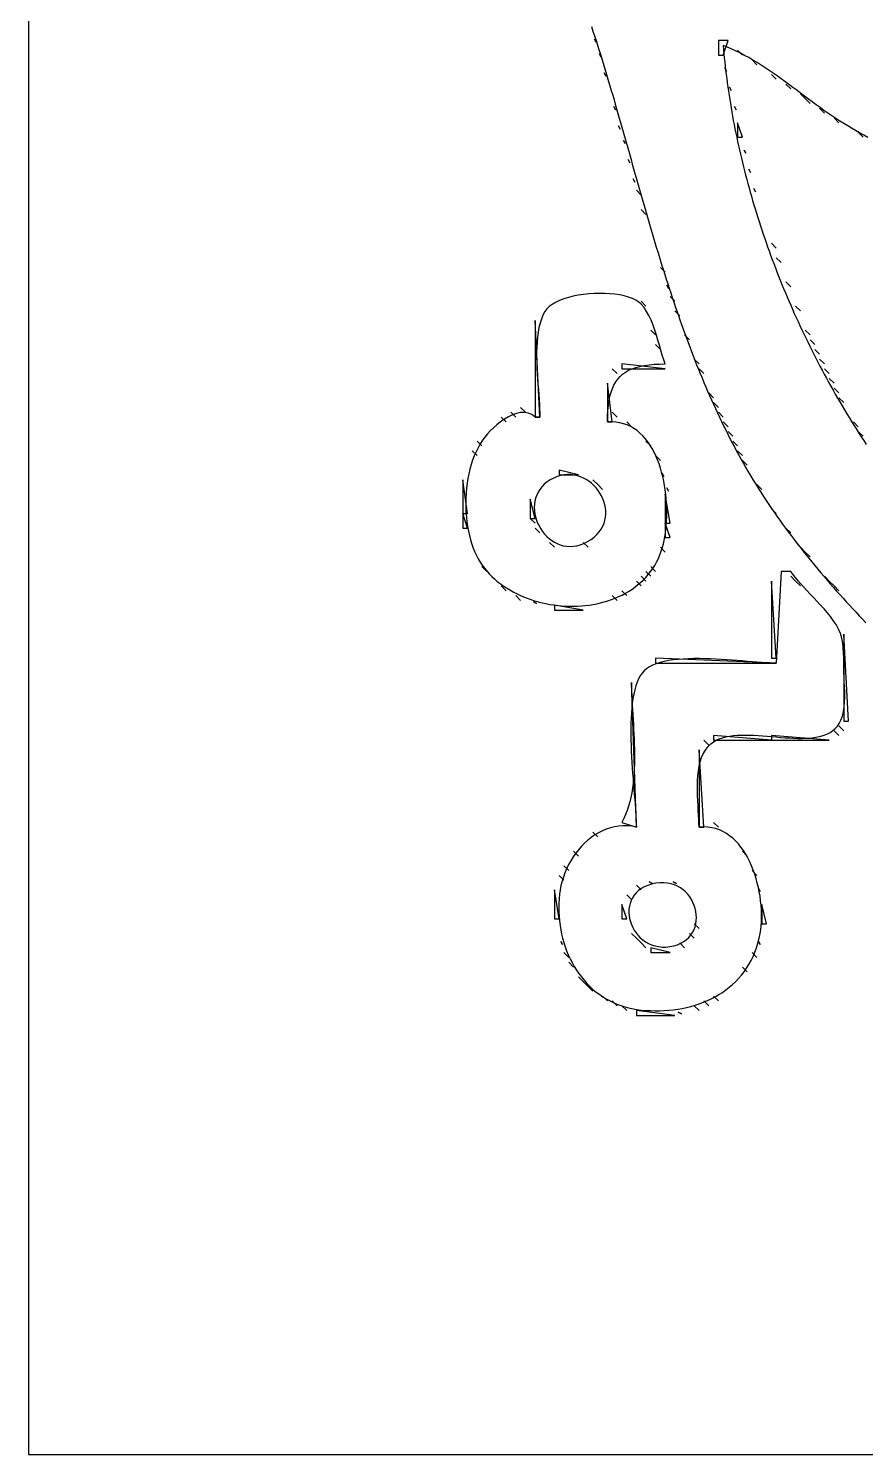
# Model space of a CAD drawing. Extents: x 0 to 589, y 0 to 633.
# Drawn here: x 0 to 173.5, y 0 to 295.5 of the extents above; entities that cross this region are included whole.
import ezdxf

# ---------------------------------------------------------------- set-up
doc = ezdxf.new("R2010")
doc.units = 0
for name, color, linetype in [('C250', 250, 'CONTINUOUS'), ('C251', 251, 'CONTINUOUS'), ('C252', 252, 'CONTINUOUS'), ('C253', 253, 'CONTINUOUS'), ('C254', 254, 'CONTINUOUS'), ('C37', 37, 'CONTINUOUS'), ('C47', 47, 'CONTINUOUS'), ('C59', 59, 'CONTINUOUS'), ('C7', 7, 'CONTINUOUS')]:
    doc.layers.add(name, color=color, linetype=linetype)

msp = doc.modelspace()

# ---------------------------------------------------------------- linework, layer by layer
at = {"layer": 'C250'}
for points in [[(116.6839, 295.9561), (117.0126, 294.9752), (117.3366, 293.9898), (117.6558, 293), (117.9525, 292.066), (118.247, 291.1306), (118.5395, 290.1938), (118.8299, 289.2556), (119.1184, 288.3161), (119.4051, 287.3754), (119.69, 286.4334), (119.9733, 285.4902), (120.255, 284.546), (120.5353, 283.6007), (120.8141, 282.6543), (121.0917, 281.707), (121.3682, 280.7587), (121.6435, 279.8096), (121.9178, 278.8596), (122.1912, 277.9089), (122.4638, 276.9574), (122.7356, 276.0053), (123.0068, 275.0525), (123.2775, 274.0991), (123.5477, 273.1452), (123.8175, 272.1908), (124.0871, 271.236), (124.3565, 270.2808), (124.6258, 269.3252), (124.895, 268.3693), (125.1644, 267.4132), (125.434, 266.4569), (125.7038, 265.5005), (125.9741, 264.5439), (126.2447, 263.5873), (126.516, 262.6307), (126.7878, 261.6742), (127.0604, 260.7177), (127.3338, 259.7614), (127.6082, 258.8053), (127.8835, 257.8494), (128.16, 256.8938), (128.4376, 255.9385), (128.7166, 254.9837), (128.9969, 254.0292), (129.2786, 253.0753), (129.562, 252.1219), (129.847, 251.169), (130.1337, 250.2168), (130.4222, 249.2653), (130.7127, 248.3145), (131.0052, 247.3644), (131.2998, 246.4152), (131.5966, 245.4669), (131.8957, 244.5195), (132.1972, 243.573), (132.5012, 242.6276), (132.8077, 241.6832), (133.1169, 240.74), (133.4288, 239.7979), (133.7436, 238.857), (134.0613, 237.9174), (134.382, 236.9791), (134.7059, 236.0422), (135.0329, 235.1067), (135.3633, 234.1726), (135.697, 233.24), (136.0343, 232.309), (136.3751, 231.3796), (136.7195, 230.4518), (137.0677, 229.5257), (137.4198, 228.6014), (137.7758, 227.6788), (138.1359, 226.7581), (138.5, 225.8393), (138.8684, 224.9225), (139.2411, 224.0076), (139.6182, 223.0948), (139.9998, 222.184), (140.386, 221.2754), (140.7768, 220.369), (141.1724, 219.4648), (141.5729, 218.5629), (141.9783, 217.6633), (142.3887, 216.7661), (142.8043, 215.8713), (143.2251, 214.979), (143.6512, 214.0893), (144.0827, 213.202), (144.5197, 212.3175), (144.9623, 211.4355), (145.4106, 210.5563), (145.8647, 209.6799), (146.3246, 208.8063), (146.7905, 207.9355), (147.2624, 207.0677), (147.7405, 206.2028), (148.2248, 205.3409), (148.7154, 204.4821), (149.2125, 203.6264), (149.716, 202.7739), (150.2262, 201.9245), (150.743, 201.0784), (151.2666, 200.2356), (151.7971, 199.3962), (152.3345, 198.5602), (152.879, 197.7276), (153.4307, 196.8985), (153.9895, 196.0729), (154.5558, 195.2509), (155.1294, 194.4326), (155.7105, 193.618), (156.2993, 192.8071), (156.8958, 192), (157.4881, 191.2095), (158.0845, 190.4217), (158.6851, 189.6364), (159.2898, 188.8538), (159.8986, 188.0738), (160.5114, 187.2965), (161.1283, 186.5219), (161.7492, 185.7502), (162.3742, 184.9812), (163.0031, 184.215), (163.6361, 183.4517), (164.273, 182.6913), (164.9139, 181.9339), (165.5587, 181.1794), (166.2074, 180.4279), (166.86, 179.6795), (167.5166, 178.9341), (168.1769, 178.1919), (168.8412, 177.4528), (169.5093, 176.7169), (170.1812, 175.9842), (170.8569, 175.2548), (171.5364, 174.5286), (172.2197, 173.8058), (172.9067, 173.0863), (173.5975, 172.3702)], [(144.333328, 287.333344), (144.666672, 286.666656), (144.333328, 287.333344)], [(145.333328, 283.333344), (145.666672, 282.666656), (145.333328, 283.333344)], [(160, 282), (161, 281), (160, 282)], [(146.333328, 279.333344), (146.666672, 278.666656), (146.333328, 279.333344)], [(148.333328, 270.333344), (148.666672, 269.666656), (148.333328, 270.333344)], [(149.333328, 266.333344), (149.666672, 265.666656), (149.333328, 266.333344)], [(126, 262), (127, 261), (126, 262)], [(105, 235), (105, 215), (106, 215), (105, 235)], [(161, 233), (162, 232), (161, 233)], [(130, 230), (131, 229), (130, 230)], [(121, 225), (122, 224), (121, 225)], [(139, 225), (140, 224), (139, 225)], [(100, 216), (101, 215), (100, 216)], [(172, 212), (173, 211), (172, 212)], [(131.333328, 203.333328), (131.666672, 202.666672), (131.333328, 203.333328)], [(132, 199), (132, 193), (133, 193), (132, 199)], [(108, 189), (109, 188), (108, 189)], [(161, 187), (162, 186), (161, 187)], [(158, 182), (159, 181), (158, 182)], [(167, 180), (168, 179), (167, 180)], [(169, 170), (169, 152), (170, 152), (169, 170)], [(125, 160), (125.0074, 159.1152), (125.0284, 158.2072), (125.0609, 157.278), (125.1029, 156.3292), (125.1525, 155.363), (125.2077, 154.381), (125.2664, 153.3852), (125.3266, 152.3775), (125.3864, 151.3598), (125.4438, 150.3339), (125.4967, 149.3018), (125.5431, 148.2652), (125.5812, 147.2262), (125.6087, 146.1865), (125.6239, 145.148), (125.6246, 144.1127), (125.6089, 143.0824), (125.5747, 142.0589), (125.5201, 141.0443), (125.4431, 140.0403), (125.3417, 139.0488), (125.2138, 138.0718), (125.0576, 137.111), (124.8709, 136.1684), (124.6517, 135.2459), (124.3982, 134.3453), (124.1083, 133.4685), (123.7799, 132.6175), (123.4111, 131.794), (123, 131), (126, 130), (125, 160)], [(154, 149), (154, 148), (166, 148), (154, 149)], [(113, 125), (114, 124), (113, 125)], [(133.666672, 118.666664), (134.333328, 118.333336), (133.666672, 118.666664)], [(124, 116), (125, 115), (124, 116)], [(127, 106), (128, 105), (127, 106)], [(129, 105), (129, 104), (133, 104), (129, 105)], [(135, 106), (136, 105), (135, 106)], [(126, 92), (126, 91), (134, 91), (126, 92)]]:
    msp.add_lwpolyline(points, dxfattribs=at)
at = {"layer": 'C251'}
for points in [[(150, 289), (151, 288), (150, 289)], [(147, 276), (147, 273), (148, 273), (147, 276)], [(172, 274), (173, 273), (172, 274)], [(131, 246), (132, 245), (131, 246)], [(155, 248), (156, 247), (155, 248)], [(133, 240), (134, 239), (133, 240)], [(129, 233), (130, 232), (129, 233)], [(136, 232), (137, 231), (136, 232)], [(162, 231), (163, 230), (162, 231)], [(138, 227), (139, 226), (138, 227)], [(167, 221), (168, 220), (167, 221)], [(168, 219), (169, 218), (168, 219)], [(102, 217), (103, 216), (102, 217)], [(142, 218), (143, 217), (142, 218)], [(143, 216), (144, 215), (143, 216)], [(124, 214), (125, 213), (124, 214)], [(144, 214), (145, 213), (144, 214)], [(128, 210), (129, 209), (128, 210)], [(145, 212), (146, 211), (145, 212)], [(146, 210), (147, 209), (146, 210)], [(92, 208), (93, 207), (92, 208)], [(147, 208), (148, 207), (147, 208)], [(110, 204), (110, 203), (114, 203), (110, 204)], [(90, 202), (90, 195), (91, 195), (90, 202)], [(117, 202), (118, 201), (117, 202)], [(151, 201), (152, 200), (151, 201)], [(104, 194), (105, 193), (104, 194)], [(157, 192), (158, 191), (157, 192)], [(115, 189), (116, 188), (115, 189)], [(131, 188), (132, 187), (131, 188)], [(160, 188), (161, 187), (160, 188)], [(94, 184), (95, 183), (94, 184)], [(156, 183), (155, 164), (154.3284, 164.0099), (153.5869, 164.0382), (152.7809, 164.0823), (151.9162, 164.1395), (150.9983, 164.2074), (150.0327, 164.2834), (149.0253, 164.3649), (147.9815, 164.4494), (146.9069, 164.5343), (145.8072, 164.6171), (144.688, 164.6953), (143.5549, 164.7662), (142.4135, 164.8274), (141.2694, 164.8763), (140.1283, 164.9103), (138.9957, 164.9269), (137.8773, 164.9235), (136.7786, 164.8976), (135.7053, 164.8466), (134.6631, 164.768), (133.6574, 164.6592), (132.6939, 164.5177), (131.7783, 164.3409), (130.9161, 164.1263), (130.113, 163.8713), (129.3745, 163.5734), (128.7063, 163.23), (128.114, 162.8386), (127.6033, 162.3966), (127.179, 161.9114), (126.797, 161.351), (126.4556, 160.7198), (126.1528, 160.0222), (125.8869, 159.2626), (125.656, 158.4452), (125.4583, 157.5747), (125.292, 156.6553), (125.1552, 155.6914), (125.0462, 154.6874), (124.9631, 153.6478), (124.904, 152.5769), (124.8672, 151.4792), (124.8508, 150.3589), (124.853, 149.2206), (124.8719, 148.0685), (124.9059, 146.9072), (124.9529, 145.7409), (125.0112, 144.5742), (125.079, 143.4113), (125.1545, 142.2567), (125.2357, 141.1148), (125.321, 139.9899), (125.4084, 138.8865), (125.4961, 137.809), (125.5824, 136.7617), (125.6654, 135.7491), (125.7432, 134.7755), (125.814, 133.8453), (125.8761, 132.963), (125.9275, 132.1329), (125.9666, 131.3595), (125.9913, 130.647), (126, 130), (125.0668, 130.1824), (124.1451, 130.2788), (123.2368, 130.2928), (122.3435, 130.2279), (121.4671, 130.0878), (120.6093, 129.8761), (119.7719, 129.5962), (118.9566, 129.2519), (118.1654, 128.8466), (117.3998, 128.384), (116.6618, 127.8676), (115.9531, 127.3011), (115.2754, 126.688), (114.6306, 126.0318), (114.0204, 125.3362), (113.4466, 124.6048), (112.911, 123.8411), (112.4153, 123.0488), (111.9614, 122.2313), (111.5509, 121.3923), (111.1858, 120.5354), (110.8677, 119.6641), (110.5985, 118.782), (110.3799, 117.8928), (110.2137, 117), (110.0885, 116.0835), (109.9983, 115.1635), (109.9427, 114.2414), (109.9216, 113.3187), (109.9346, 112.3969), (109.9816, 111.4775), (110.0624, 110.5618), (110.1766, 109.6514), (110.3241, 108.7477), (110.5046, 107.8521), (110.7179, 106.9663), (110.9638, 106.0915), (111.2419, 105.2292), (111.5522, 104.381), (111.8942, 103.5483), (112.2679, 102.7325), (112.673, 101.9351), (113.1092, 101.1576), (113.5763, 100.4015), (114.074, 99.6681), (114.6022, 98.959), (115.1606, 98.2756), (115.749, 97.6194), (116.3671, 96.9918), (117.0146, 96.3943), (117.6914, 95.8284), (118.3973, 95.2955), (119.1319, 94.7971), (119.8951, 94.3347), (120.6866, 93.9097), (121.5061, 93.5235), (122.3535, 93.1777), (123.2285, 92.8737), (124.1309, 92.6129), (125.0604, 92.3969), (126.0169, 92.227), (127, 92.1049), (127.9583, 92.0252), (128.9161, 91.9747), (129.8721, 91.9535), (130.8248, 91.9618), (131.7731, 91.9999), (132.7156, 92.068), (133.651, 92.1662), (134.578, 92.2948), (135.4954, 92.4539), (136.4017, 92.6439), (137.2957, 92.8648), (138.1761, 93.1169), (139.0416, 93.4004), (139.8909, 93.7155), (140.7227, 94.0625), (141.5356, 94.4414), (142.3285, 94.8526), (143.0998, 95.2962), (143.8485, 95.7725), (144.5731, 96.2816), (145.2724, 96.8237), (145.945, 97.3991), (146.5896, 98.008), (147.205, 98.6505), (147.7899, 99.327), (148.3428, 100.0375), (148.8627, 100.7823), (149.348, 101.5616), (149.7975, 102.3756), (150.21, 103.2245), (150.5841, 104.1085), (150.9185, 105.0279), (151.2119, 105.9828), (151.463, 106.9734), (151.6705, 108), (151.7863, 108.7539), (151.8726, 109.5414), (151.9294, 110.3586), (151.9563, 111.2019), (151.9532, 112.0673), (151.92, 112.9511), (151.8564, 113.8496), (151.7624, 114.7591), (151.6377, 115.6756), (151.4821, 116.5955), (151.2956, 117.5149), (151.0778, 118.4301), (150.8287, 119.3374), (150.5481, 120.233), (150.2358, 121.113), (149.8917, 121.9737), (149.5155, 122.8114), (149.1071, 123.6222), (148.6663, 124.4024), (148.193, 125.1483), (147.6869, 125.856), (147.148, 126.5218), (146.576, 127.1419), (145.9707, 127.7125), (145.3321, 128.2299), (144.6599, 128.6903), (143.9539, 129.0899), (143.214, 129.425), (142.4401, 129.6917), (141.6319, 129.8864), (140.7892, 130.0051), (139.912, 130.0442), (139, 130), (138.9869, 130.7966), (138.9523, 131.6525), (138.9026, 132.5593), (138.8444, 133.5089), (138.7844, 134.493), (138.729, 135.5032), (138.685, 136.5314), (138.6588, 137.5692), (138.6571, 138.6084), (138.6864, 139.6407), (138.7533, 140.6578), (138.8645, 141.6516), (139.0264, 142.6136), (139.2458, 143.5358), (139.529, 144.4096), (139.8829, 145.227), (140.3139, 145.9797), (140.8286, 146.6593), (141.4336, 147.2577), (141.9701, 147.6616), (142.5551, 148.0061), (143.1852, 148.2951), (143.8573, 148.5325), (144.5683, 148.7222), (145.3148, 148.868), (146.0938, 148.9738), (146.9019, 149.0435), (147.7361, 149.0811), (148.593, 149.0904), (149.4695, 149.0753), (150.3625, 149.0397), (151.2686, 148.9875), (152.1848, 148.9225), (153.1078, 148.8487), (154.0343, 148.77), (154.9613, 148.6902), (155.8855, 148.6132), (156.8037, 148.543), (157.7127, 148.4834), (158.6093, 148.4383), (159.4904, 148.4115), (160.3526, 148.4071), (161.1929, 148.4289), (162.0079, 148.4807), (162.7946, 148.5665), (163.5497, 148.6901), (164.2701, 148.8555), (164.9524, 149.0665), (165.5936, 149.327), (166.1903, 149.641), (166.7395, 150.0122), (167.238, 150.4447), (167.6824, 150.9422), (168.0697, 151.5087), (168.3966, 152.1481), (168.7142, 153.0218), (168.9413, 153.953), (169.0905, 154.9301), (169.1744, 155.9414), (169.2058, 156.9753), (169.1972, 158.0201), (169.1615, 159.0642), (169.1112, 160.0958), (169.0591, 161.1034), (169.0178, 162.0754), (169, 163), (169.0007, 164.0456), (168.9961, 165.0851), (168.9692, 166.1163), (168.9032, 167.1367), (168.7812, 168.1442), (168.5864, 169.1366), (168.3019, 170.1115), (167.9109, 171.0667), (167.3966, 172), (166.8261, 172.8535), (166.2157, 173.6793), (165.5715, 174.4816), (164.8997, 175.2649), (164.2062, 176.0334), (163.4972, 176.7915), (162.7788, 177.5435), (162.0571, 178.2937), (161.3383, 179.0464), (160.6284, 179.8061), (159.9335, 180.5769), (159.2597, 181.3633), (158.6131, 182.1695), (158, 183), (156, 183)], [(127, 182), (128, 181), (127, 182)], [(128, 183), (129, 182), (128, 183)], [(166, 181), (167, 180), (166, 181)], [(98, 180), (99, 179), (98, 180)], [(121, 178), (122, 177), (121, 178)], [(123, 179), (124, 178), (123, 179)], [(130, 165), (130, 164), (155, 164), (130, 165)], [(168, 151), (169, 150), (168, 151)], [(140, 148), (141, 147), (140, 148)], [(142, 149), (142, 148), (154, 148), (142, 149)], [(167, 150), (168, 149), (167, 150)], [(117, 129), (118, 128), (117, 129)], [(111, 122), (112, 121), (111, 122)], [(150, 121), (151, 120), (150, 121)], [(111, 104), (112, 103), (111, 104)], [(112, 102), (113, 101), (112, 102)], [(148, 101), (149, 100), (148, 101)], [(114, 99), (115, 98), (114, 99)], [(115, 98), (116, 97), (115, 98)], [(119, 95), (120, 94), (119, 95)], [(121, 94), (122, 93), (121, 94)], [(140, 94), (141, 93), (140, 94)]]:
    msp.add_lwpolyline(points, dxfattribs=at)
at = {"layer": 'C252'}
for points in [[(118.333336, 290.333344), (118.666664, 289.666656), (118.333336, 290.333344)], [(147, 291), (148, 290), (147, 291)], [(154, 286), (155, 285), (154, 286)], [(157, 284), (158, 283), (157, 284)], [(161, 281), (162, 280), (161, 281)], [(164, 279), (165, 278), (164, 279)], [(167, 277), (168, 276), (167, 277)], [(123.333336, 272.333344), (123.666664, 271.666656), (123.333336, 272.333344)], [(127, 258), (128, 257), (127, 258)], [(154, 251), (155, 250), (154, 251)], [(157, 243), (158, 242), (157, 243)], [(127, 239), (128, 238), (127, 239)], [(134, 237), (135, 236), (134, 237)], [(159, 238), (160, 237), (159, 238)], [(163, 229), (164, 228), (163, 229)], [(164, 227), (165, 226), (164, 227)], [(165, 225), (166, 224), (165, 225)], [(166, 223), (167, 222), (166, 223)], [(141, 220), (142, 219), (141, 220)], [(121, 216), (122, 215), (121, 216)], [(98, 215), (99, 214), (98, 215)], [(171, 214), (172, 213), (171, 214)], [(93, 210), (94, 209), (93, 210)], [(130, 207), (131, 206), (130, 207)], [(148, 206), (149, 205), (148, 206)], [(118, 201), (119, 200), (118, 201)], [(132.333328, 200.333328), (132.666672, 199.666672), (132.333328, 200.333328)], [(154, 196), (155, 195), (154, 196)], [(90, 195), (90, 192), (91, 192), (90, 195)], [(132, 193), (132, 190), (133, 190), (132, 193)], [(105, 192), (106, 191), (105, 192)], [(129, 184), (130, 183), (129, 184)], [(126, 181), (127, 180), (126, 181)], [(154, 181), (154, 165), (155, 165), (154, 181)], [(159, 181), (160, 180), (159, 181)], [(165, 182), (166, 181), (165, 182)], [(101, 178), (102, 177), (101, 178)], [(142, 131), (143, 130), (142, 131)], [(148, 125), (149, 124), (148, 125)], [(110, 120), (111, 119), (110, 120)], [(109, 117), (109, 111), (110, 111), (109, 117)], [(126, 118), (127, 117), (126, 118)], [(138, 110), (139, 109), (138, 110)], [(125, 108), (126, 107), (125, 108)], [(126, 107), (127, 106), (126, 107)], [(137, 108), (138, 107), (137, 108)], [(150, 104), (151, 103), (150, 104)], [(116, 97), (117, 96), (116, 97)], [(142, 95), (143, 94), (142, 95)], [(123, 93), (124, 92), (123, 93)], [(138, 93), (139, 92), (138, 93)]]:
    msp.add_lwpolyline(points, dxfattribs=at)
at = {"layer": 'C253'}
for points in [[(117.333336, 293.333344), (117.666664, 292.666656), (117.333336, 293.333344)], [(143, 293), (143, 290), (144, 290), (145, 293), (143, 293)], [(119.333336, 286.333344), (119.666664, 285.666656), (119.333336, 286.333344)], [(121.333336, 279.333344), (121.666664, 278.666656), (121.333336, 279.333344)], [(122.333336, 275.333344), (122.666664, 274.666656), (122.333336, 275.333344)], [(124.333336, 268.333344), (124.666664, 267.666656), (124.333336, 268.333344)], [(125.333336, 264.333344), (125.666664, 263.666656), (125.333336, 264.333344)], [(132.333328, 242.333328), (132.666672, 241.666672), (132.333328, 242.333328)], [(126.9945, 238.3966), (126.4925, 238.8329), (125.8807, 239.2203), (125.1701, 239.5594), (124.3717, 239.8506), (123.4962, 240.0942), (122.5547, 240.2907), (121.558, 240.4406), (120.5171, 240.5442), (119.443, 240.6021), (118.3464, 240.6147), (117.2385, 240.5824), (116.13, 240.5056), (115.032, 240.3847), (113.9553, 240.2204), (112.9108, 240.0128), (111.9095, 239.7626), (110.9624, 239.47), (110.0803, 239.1357), (109.2741, 238.7599), (108.5549, 238.3432), (107.9334, 237.886), (107.4207, 237.3887), (107.0277, 236.8518), (106.6377, 236.1073), (106.3074, 235.3006), (106.033, 234.4376), (105.8101, 233.5239), (105.6349, 232.5653), (105.5032, 231.5676), (105.411, 230.5367), (105.3541, 229.4781), (105.3286, 228.3979), (105.3304, 227.3016), (105.3554, 226.1951), (105.3995, 225.0841), (105.4587, 223.9745), (105.529, 222.8719), (105.6062, 221.7823), (105.6863, 220.7112), (105.7652, 219.6646), (105.8389, 218.6482), (105.9032, 217.6678), (105.9543, 216.7291), (105.9879, 215.8379), (106, 215)], [(106, 215), (105, 215), (104.3093, 215.5065), (103.5674, 215.8152), (102.7852, 215.9447), (101.9737, 215.9138), (101.1436, 215.7412), (100.306, 215.4455), (99.4716, 215.0455), (98.6514, 214.5599), (97.8563, 214.0073), (97.0971, 213.4065), (96.3849, 212.7761), (95.7303, 212.135), (95.1444, 211.5017), (94.6381, 210.895), (94.1137, 210.1835), (93.6275, 209.4301), (93.1791, 208.6378), (92.7681, 207.8098), (92.3942, 206.9493), (92.0572, 206.0595), (91.7566, 205.1435), (91.4921, 204.2046), (91.2634, 203.2459), (91.0703, 202.2706), (90.9122, 201.2818), (90.789, 200.2829), (90.7002, 199.2768), (90.6456, 198.2668), (90.6248, 197.2562), (90.6374, 196.248), (90.6833, 195.2454), (90.7619, 194.2516), (90.8731, 193.2699), (91.0164, 192.3033), (91.1915, 191.3551), (91.3981, 190.4284), (91.6359, 189.5265), (91.9046, 188.6524), (92.2037, 187.8094), (92.5331, 187.0007), (92.8617, 186.2962), (93.2237, 185.6135), (93.6179, 184.9526), (94.0432, 184.3137), (94.4983, 183.6969), (94.9821, 183.1023), (95.4935, 182.53), (96.0312, 181.9801), (96.5941, 181.4528), (97.181, 180.9481), (97.7907, 180.4663), (98.4221, 180.0073), (99.074, 179.5714), (99.7451, 179.1586), (100.4344, 178.769), (101.1406, 178.4028), (101.8627, 178.0601), (102.5993, 177.741), (103.3493, 177.4457), (104.1117, 177.1741), (104.8851, 176.9265), (105.6684, 176.703), (106.4604, 176.5036), (107.26, 176.3286), (108.066, 176.1779), (108.8772, 176.0518), (109.6924, 175.9504), (110.5105, 175.8737), (111.3303, 175.8219), (112.1506, 175.7951), (112.9703, 175.7934), (113.7881, 175.817), (114.6028, 175.8659), (115.4135, 175.9402), (116.2187, 176.0402), (117.0174, 176.1658), (117.8084, 176.3173), (118.5906, 176.4947), (119.3627, 176.6981), (120.1235, 176.9277), (120.8719, 177.1836), (121.6068, 177.4659), (122.3269, 177.7747), (123.0311, 178.1101), (123.7182, 178.4723), (124.387, 178.8613), (125.0363, 179.2773), (125.6651, 179.7205), (126.272, 180.1908), (126.856, 180.6885), (127.4158, 181.2136), (127.9502, 181.7662), (128.4582, 182.3466), (128.9386, 182.9548), (129.39, 183.5908), (129.8115, 184.2549), (130.2017, 184.9472), (130.5596, 185.6677), (130.884, 186.4166), (131.1736, 187.194), (131.4274, 188), (131.6095, 188.6883), (131.7718, 189.414), (131.9137, 190.1739), (132.0347, 190.9649), (132.1342, 191.7838), (132.2119, 192.6275), (132.2671, 193.4928), (132.2993, 194.3768), (132.308, 195.2761), (132.2927, 196.1877), (132.2529, 197.1085), (132.188, 198.0354), (132.0975, 198.9651), (131.981, 199.8946), (131.8378, 200.8207), (131.6675, 201.7404), (131.4695, 202.6505), (131.2433, 203.5478), (130.9884, 204.4292), (130.7043, 205.2917), (130.3905, 206.132), (130.0463, 206.947), (129.6714, 207.7337), (129.2652, 208.4889), (128.8272, 209.2094), (128.3569, 209.8921), (127.8536, 210.534), (127.317, 211.1318), (126.7465, 211.6824), (126.1415, 212.1828), (125.5016, 212.6298), (124.8262, 213.0202), (124.1148, 213.3509), (123.367, 213.6188), (122.5821, 213.8208), (121.7596, 213.9538), (120.8991, 214.0145), (120, 214), (120.0279, 215.2055), (120.0922, 216.3353), (120.1947, 217.3911), (120.3375, 218.375), (120.5224, 219.289), (120.7514, 220.1349), (121.0265, 220.9146), (121.3495, 221.6302), (121.7225, 222.2836), (122.1474, 222.8767), (122.6261, 223.4115), (123.1605, 223.8899), (123.7527, 224.3138), (124.4045, 224.6853), (125.1179, 225.0062), (125.8949, 225.2784), (126.7374, 225.504), (127.6472, 225.6849), (128.6265, 225.823), (129.6771, 225.9202), (130.8009, 225.9786), (132, 226), (131.6835, 226.8811), (131.38, 227.8272), (131.0827, 228.824), (130.7849, 229.8569), (130.4802, 230.9116), (130.1618, 231.9735), (129.8232, 233.0282), (129.4576, 234.0613), (129.0585, 235.0583), (128.6193, 236.0048), (128.1333, 236.8863), (127.5939, 237.6884), (126.9946, 238.3966)], [(123, 226), (123, 225), (132, 225), (123, 226)], [(109, 176), (109, 175), (115, 175), (109, 176)], [(128.666672, 118.666664), (129.333328, 118.333336), (128.666672, 118.666664)], [(110.333336, 106.333336), (110.666664, 105.666664), (110.333336, 106.333336)], [(151.333328, 106.333336), (151.666672, 105.666664), (151.333328, 106.333336)], [(134.666672, 91.666664), (135.333328, 91.333336), (134.666672, 91.666664)]]:
    msp.add_lwpolyline(points, dxfattribs=at)
at = {"layer": 'C254'}
for points in [[(104, 198), (104, 194), (105, 194), (104, 198)], [(152, 114), (152, 110), (153, 110), (152, 114)]]:
    msp.add_lwpolyline(points, dxfattribs=at)
at = {"layer": 'C37'}
for points in [[(150.333328, 262.333344), (150.666672, 261.666656), (150.333328, 262.333344)], [(104.666664, 176.666672), (105.333336, 176.333328), (104.666664, 176.666672)], [(151.333328, 117.333336), (151.666672, 116.666664), (151.333328, 117.333336)], [(123, 114), (123, 111), (124, 111), (123, 114)]]:
    msp.add_lwpolyline(points, dxfattribs=at)
at = {"layer": 'C47'}
msp.add_lwpolyline([(139, 146), (139, 130), (140, 130), (139, 146)], dxfattribs=at)
at = {"layer": 'C59'}
msp.add_lwpolyline([(120, 222), (120, 214), (121, 214), (120, 222)], dxfattribs=at)
at = {"layer": 'C7'}
for points in [[(0, 633), (0, 0), (589, 0), (589, 633), (0, 633)], [(144, 292), (144.0723, 291.1459), (144.15, 290.2906), (144.233, 289.434), (144.3212, 288.5762), (144.4147, 287.7172), (144.5135, 286.8572), (144.6175, 285.996), (144.7267, 285.1339), (144.8411, 284.2707), (144.9608, 283.4066), (145.0856, 282.5416), (145.2156, 281.6757), (145.3507, 280.809), (145.491, 279.9415), (145.6364, 279.0732), (145.7869, 278.2043), (145.9425, 277.3347), (146.1031, 276.4645), (146.2689, 275.5937), (146.4397, 274.7223), (146.6155, 273.8505), (146.7964, 272.9782), (146.9823, 272.1055), (147.1732, 271.2325), (147.369, 270.3591), (147.5699, 269.4855), (147.7757, 268.6115), (147.9864, 267.7374), (148.2021, 266.8632), (148.4226, 265.9888), (148.6481, 265.1143), (148.8784, 264.2398), (149.1137, 263.3653), (149.3537, 262.4909), (149.5987, 261.6166), (149.8484, 260.7423), (150.103, 259.8683), (150.3623, 258.9945), (150.6265, 258.1209), (150.8954, 257.2476), (151.1691, 256.3747), (151.4475, 255.5021), (151.7306, 254.63), (152.0185, 253.7583), (152.3111, 252.8872), (152.6083, 252.0166), (152.9102, 251.1465), (153.2168, 250.2772), (153.528, 249.4084), (153.8439, 248.5404), (154.1644, 247.6732), (154.4894, 246.8068), (154.8191, 245.9412), (155.1533, 245.0764), (155.4921, 244.2126), (155.8355, 243.3498), (156.1833, 242.488), (156.5357, 241.6272), (156.8926, 240.7675), (157.254, 239.9089), (157.6198, 239.0515), (157.9902, 238.1954), (158.3649, 237.3405), (158.7441, 236.4868), (159.1277, 235.6346), (159.5157, 234.7837), (159.9081, 233.9342), (160.3049, 233.0862), (160.706, 232.2397), (161.1115, 231.3947), (161.5214, 230.5513), (161.9355, 229.7096), (162.3539, 228.8695), (162.7767, 228.0312), (163.2037, 227.1946), (163.635, 226.3598), (164.0705, 225.5268), (164.5103, 224.6958), (164.9542, 223.8666), (165.4024, 223.0394), (165.8548, 222.2142), (166.3113, 221.3911), (166.7721, 220.57), (167.2369, 219.7511), (167.7059, 218.9344), (168.1791, 218.1198), (168.6563, 217.3076), (169.1376, 216.4976), (169.623, 215.6899), (170.1125, 214.8847), (170.606, 214.0818), (171.1036, 213.2815), (171.6051, 212.4836), (172.1107, 211.6883), (172.6203, 210.8955), (173.1339, 210.1054), (173.6514, 209.318)], [(173.9815, 272.9372), (173.1299, 273.4073), (172.2861, 273.8805), (171.4505, 274.357), (170.624, 274.8373), (169.8069, 275.3218), (169, 275.8109), (168.1705, 276.329), (167.3458, 276.8625), (166.5253, 277.4097), (165.7085, 277.9694), (164.8948, 278.5399), (164.0837, 279.1198), (163.2747, 279.7076), (162.4672, 280.3018), (161.6607, 280.9009), (160.8546, 281.5035), (160.0485, 282.1081), (159.2417, 282.7132), (158.4337, 283.3173), (157.6241, 283.9189), (156.8122, 284.5166), (155.9976, 285.1088), (155.1796, 285.6941), (154.3578, 286.2711), (153.5316, 286.8381), (152.7004, 287.3938), (151.8638, 287.9366), (151.0212, 288.4652), (150.1721, 288.9779), (149.3159, 289.4733), (148.4521, 289.95), (147.5801, 290.4064), (146.6994, 290.8411), (145.8096, 291.2526), (144.9099, 291.6393), (144, 292)], [(108.148148, 201.972214), (107.4903, 201.5382), (106.9113, 201.0622), (106.4089, 200.5485), (105.9808, 200.0016), (105.6248, 199.4256), (105.3387, 198.825), (105.1203, 198.2042), (104.9672, 197.5674), (104.8774, 196.919), (104.8486, 196.2633), (104.8784, 195.6048), (104.9648, 194.9477), (105.1055, 194.2964), (105.2983, 193.6552), (105.5409, 193.0286), (105.8311, 192.4207), (106.1666, 191.8361), (106.5454, 191.2789), (106.965, 190.7536), (107.4234, 190.2646), (107.9183, 189.8161), (108.4474, 189.4125), (109.0085, 189.0581), (109.5994, 188.7574), (110.2179, 188.5146), (110.8617, 188.3341), (111.5287, 188.2202), (112.2165, 188.1773), (112.923, 188.2097), (113.646, 188.3218), (114.3831, 188.518), (115.1323, 188.8024), (115.8912, 189.1797), (116.6221, 189.631), (117.2676, 190.1196), (117.83, 190.6415), (118.3121, 191.1927), (118.7164, 191.7694), (119.0454, 192.3676), (119.3018, 192.9835), (119.488, 193.6131), (119.6067, 194.2525), (119.6604, 194.8977), (119.6518, 195.545), (119.5833, 196.1903), (119.4576, 196.8297), (119.2772, 197.4594), (119.0447, 198.0754), (118.7627, 198.6737), (118.4337, 199.2506), (118.0603, 199.802), (117.6452, 200.3241), (117.1907, 200.8129), (116.6996, 201.2646), (116.1744, 201.6752), (115.6177, 202.0407), (115.032, 202.3574), (114.4199, 202.6212), (113.784, 202.8282), (113.1268, 202.9746), (112.451, 203.0565), (111.7591, 203.0698), (111.0537, 203.0107), (110.3373, 202.8754), (109.6125, 202.6597), (108.8819, 202.36), (108.1481, 201.9722)], [(130.015427, 118.372688), (129.1446, 118.1912), (128.3535, 117.944), (127.6405, 117.636), (127.0039, 117.2723), (126.4422, 116.8581), (125.9539, 116.3986), (125.5373, 115.8989), (125.1909, 115.3642), (124.913, 114.7996), (124.7022, 114.2102), (124.5568, 113.6013), (124.4752, 112.978), (124.4559, 112.3454), (124.4973, 111.7087), (124.5978, 111.073), (124.7559, 110.4435), (124.9699, 109.8254), (125.2383, 109.2237), (125.5594, 108.6437), (125.9318, 108.0905), (126.3538, 107.5692), (126.8239, 107.0851), (127.3405, 106.6432), (127.9019, 106.2487), (128.5067, 105.9068), (129.1532, 105.6226), (129.8399, 105.4012), (130.5652, 105.2479), (131.3274, 105.1677), (132.1251, 105.1659), (132.9567, 105.2476), (133.7963, 105.4132), (134.562, 105.6478), (135.255, 105.9461), (135.8764, 106.3026), (136.4275, 106.712), (136.9095, 107.1689), (137.3235, 107.668), (137.6709, 108.2039), (137.9527, 108.7713), (138.1702, 109.3648), (138.3246, 109.9791), (138.4171, 110.6087), (138.4489, 111.2484), (138.4212, 111.8928), (138.3352, 112.5365), (138.1921, 113.1742), (137.9932, 113.8004), (137.7396, 114.41), (137.4325, 114.9974), (137.0731, 115.5574), (136.6627, 116.0845), (136.2025, 116.5735), (135.6935, 117.0189), (135.1372, 117.4155), (134.5346, 117.7578), (133.8869, 118.0405), (133.1955, 118.2583), (132.4614, 118.4057), (131.6858, 118.4775), (130.8701, 118.4682), (130.0154, 118.3726)]]:
    msp.add_lwpolyline(points, dxfattribs=at)

doc.saveas('drawing.dxf')
